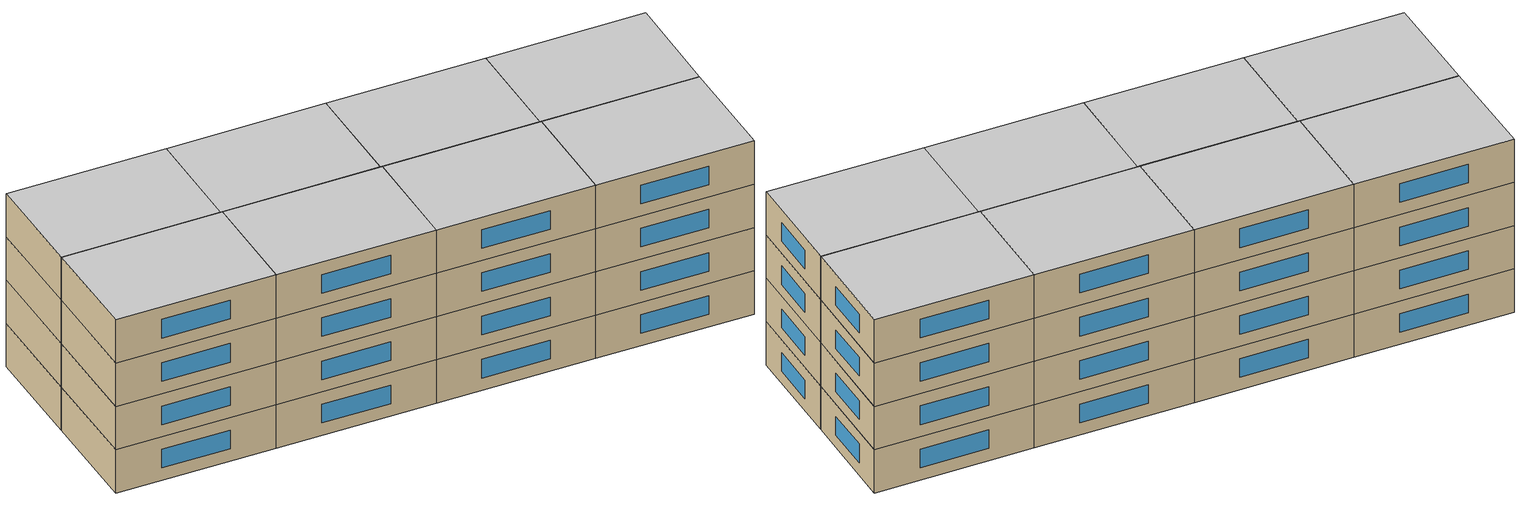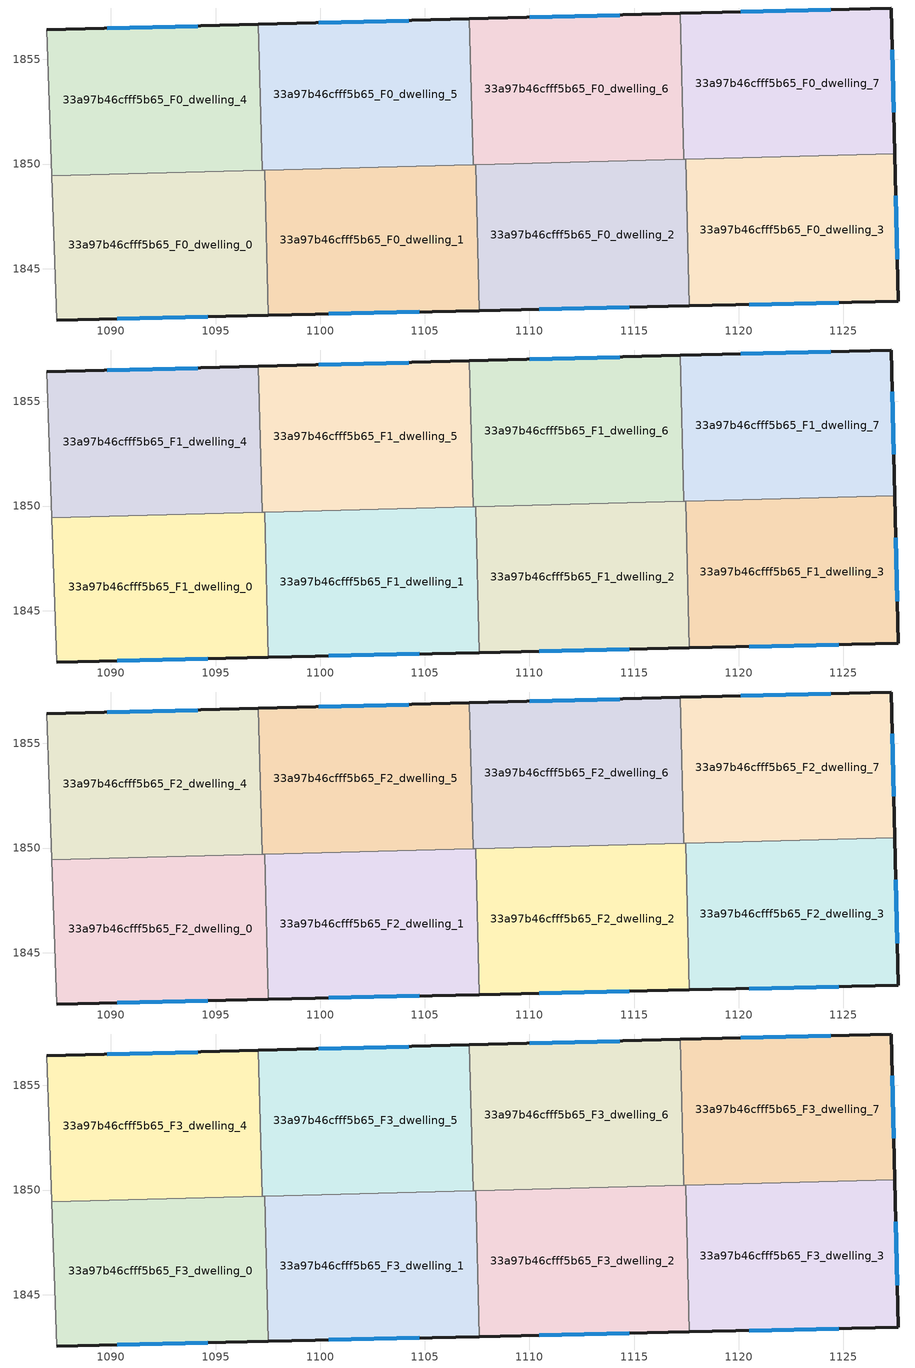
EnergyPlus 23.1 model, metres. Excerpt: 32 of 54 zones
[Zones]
33a97b46cfff5b65_F0_dwelling_0
 floor ground (EU_floor_Construction): 1097.34,1849.71 1097.52,1842.77 1087.41,1842.55 1087.17,1849.45 z0
 wall outside (EU_wall_Construction): 1087.41,1842.55 1097.52,1842.77 z0:3
 wall to 33a97b46cfff5b65_F0_dwelling_1 (EU_wall_Construction): 1097.52,1842.77 1097.34,1849.71 z0:3
 wall adiabatic (EU_wall_Construction): 1087.17,1849.45 1087.41,1842.55 z0:3
 wall to 33a97b46cfff5b65_F0_dwelling_4 (EU_wall_Construction): 1097.22,1849.71 1087.17,1849.45 z0:3
 wall to 33a97b46cfff5b65_F0_dwelling_5 (EU_wall_Construction): 1097.34,1849.71 1097.22,1849.71 z0:3
 window (EU_Window_Construction): 1090.3,1842.61 1094.63,1842.71 z0.86:2.14
33a97b46cfff5b65_F0_dwelling_1
 floor ground (EU_floor_Construction): 1107.43,1849.97 1107.61,1843 1097.52,1842.77 1097.34,1849.71 z0
 wall outside (EU_wall_Construction): 1097.52,1842.77 1107.61,1843 z0:3
 wall to 33a97b46cfff5b65_F0_dwelling_2 (EU_wall_Construction): 1107.61,1843 1107.43,1849.97 z0:3
 wall to 33a97b46cfff5b65_F0_dwelling_5 (EU_wall_Construction): 1107.3,1849.97 1097.34,1849.71 z0:3
 wall to 33a97b46cfff5b65_F0_dwelling_6 (EU_wall_Construction): 1107.43,1849.97 1107.3,1849.97 z0:3
 window (EU_Window_Construction): 1100.4,1842.84 1104.73,1842.93 z0.86:2.14
33a97b46cfff5b65_F0_dwelling_2
 floor ground (EU_floor_Construction): 1117.46,1850.23 1117.65,1843.22 1107.61,1843 1107.43,1849.97 z0
 wall outside (EU_wall_Construction): 1107.61,1843 1117.65,1843.22 z0:3
 wall to 33a97b46cfff5b65_F0_dwelling_3 (EU_wall_Construction): 1117.65,1843.22 1117.46,1850.23 z0:3
 wall to 33a97b46cfff5b65_F0_dwelling_6 (EU_wall_Construction): 1117.39,1850.23 1107.43,1849.97 z0:3
 wall to 33a97b46cfff5b65_F0_dwelling_7 (EU_wall_Construction): 1117.46,1850.23 1117.39,1850.23 z0:3
 window (EU_Window_Construction): 1110.48,1843.06 1114.78,1843.16 z0.86:2.14
33a97b46cfff5b65_F0_dwelling_3
 floor ground (EU_floor_Construction): 1127.46,1850.49 1127.62,1843.45 1117.65,1843.22 1117.46,1850.23 z0
 wall outside (EU_wall_Construction): 1117.65,1843.22 1127.62,1843.45 1127.46,1850.49 z0:3
 wall to 33a97b46cfff5b65_F0_dwelling_7 (EU_wall_Construction): 1127.46,1850.49 1117.46,1850.23 z0:3
 window (EU_Window_Construction): 1127.58,1845.46 1127.5,1848.48 / 1120.5,1843.29 1124.77,1843.38 z0.86:2.14
33a97b46cfff5b65_F0_dwelling_4
 floor ground (EU_floor_Construction): 1097.04,1856.67 1097.22,1849.71 1087.17,1849.45 1086.93,1856.41 z0
 wall outside (EU_wall_Construction): 1097.04,1856.67 1086.93,1856.41 z0:3
 wall to 33a97b46cfff5b65_F0_dwelling_5 (EU_wall_Construction): 1097.22,1849.71 1097.04,1856.67 z0:3
 wall adiabatic (EU_wall_Construction): 1086.93,1856.41 1087.17,1849.45 z0:3
 window (EU_Window_Construction): 1094.16,1856.6 1089.82,1856.48 z0.86:2.14
33a97b46cfff5b65_F0_dwelling_5
 floor ground (EU_floor_Construction): 1107.12,1856.93 1107.3,1849.97 1097.22,1849.71 1097.04,1856.67 z0
 wall outside (EU_wall_Construction): 1107.12,1856.93 1097.04,1856.67 z0:3
 wall to 33a97b46cfff5b65_F0_dwelling_6 (EU_wall_Construction): 1107.3,1849.97 1107.12,1856.93 z0:3
 window (EU_Window_Construction): 1104.24,1856.86 1099.92,1856.74 z0.86:2.14
33a97b46cfff5b65_F0_dwelling_6
 floor ground (EU_floor_Construction): 1117.2,1857.19 1117.39,1850.23 1107.3,1849.97 1107.12,1856.93 z0
 wall outside (EU_wall_Construction): 1117.2,1857.19 1107.12,1856.93 z0:3
 wall to 33a97b46cfff5b65_F0_dwelling_7 (EU_wall_Construction): 1117.39,1850.23 1117.2,1857.19 z0:3
 window (EU_Window_Construction): 1114.32,1857.12 1110,1857.01 z0.86:2.14
33a97b46cfff5b65_F0_dwelling_7
 floor ground (EU_floor_Construction): 1127.29,1857.46 1127.46,1850.49 1117.39,1850.23 1117.2,1857.19 z0
 wall outside (EU_wall_Construction): 1127.46,1850.49 1127.29,1857.46 1117.2,1857.19 z0:3
 window (EU_Window_Construction): 1127.41,1852.48 1127.34,1855.47 / 1124.41,1857.38 1120.09,1857.27 z0.86:2.14
33a97b46cfff5b65_F1_dwelling_0
 floor to 33a97b46cfff5b65_F0_dwelling_0 (EU_floor_Construction): 1097.34,1849.71 1097.52,1842.77 1087.41,1842.55 1087.17,1849.45 z3
 wall outside (EU_wall_Construction): 1087.41,1842.55 1097.52,1842.77 z3:6
 wall to 33a97b46cfff5b65_F1_dwelling_1 (EU_wall_Construction): 1097.52,1842.77 1097.34,1849.71 z3:6
 wall adiabatic (EU_wall_Construction): 1087.17,1849.45 1087.41,1842.55 z3:6
 wall to 33a97b46cfff5b65_F1_dwelling_4 (EU_wall_Construction): 1097.22,1849.71 1087.17,1849.45 z3:6
 wall to 33a97b46cfff5b65_F1_dwelling_5 (EU_wall_Construction): 1097.34,1849.71 1097.22,1849.71 z3:6
 window (EU_Window_Construction): 1090.3,1842.61 1094.63,1842.71 z3.86:5.14
33a97b46cfff5b65_F1_dwelling_1
 floor to 33a97b46cfff5b65_F0_dwelling_1 (EU_floor_Construction): 1107.43,1849.97 1107.61,1843 1097.52,1842.77 1097.34,1849.71 z3
 wall outside (EU_wall_Construction): 1097.52,1842.77 1107.61,1843 z3:6
 wall to 33a97b46cfff5b65_F1_dwelling_2 (EU_wall_Construction): 1107.61,1843 1107.43,1849.97 z3:6
 wall to 33a97b46cfff5b65_F1_dwelling_5 (EU_wall_Construction): 1107.3,1849.97 1097.34,1849.71 z3:6
 wall to 33a97b46cfff5b65_F1_dwelling_6 (EU_wall_Construction): 1107.43,1849.97 1107.3,1849.97 z3:6
 window (EU_Window_Construction): 1100.4,1842.84 1104.73,1842.93 z3.86:5.14
33a97b46cfff5b65_F1_dwelling_2
 floor to 33a97b46cfff5b65_F0_dwelling_2 (EU_floor_Construction): 1117.46,1850.23 1117.65,1843.22 1107.61,1843 1107.43,1849.97 z3
 wall outside (EU_wall_Construction): 1107.61,1843 1117.65,1843.22 z3:6
 wall to 33a97b46cfff5b65_F1_dwelling_3 (EU_wall_Construction): 1117.65,1843.22 1117.46,1850.23 z3:6
 wall to 33a97b46cfff5b65_F1_dwelling_6 (EU_wall_Construction): 1117.39,1850.23 1107.43,1849.97 z3:6
 wall to 33a97b46cfff5b65_F1_dwelling_7 (EU_wall_Construction): 1117.46,1850.23 1117.39,1850.23 z3:6
 window (EU_Window_Construction): 1110.48,1843.06 1114.78,1843.16 z3.86:5.14
33a97b46cfff5b65_F1_dwelling_3
 floor to 33a97b46cfff5b65_F0_dwelling_3 (EU_floor_Construction): 1127.46,1850.49 1127.62,1843.45 1117.65,1843.22 1117.46,1850.23 z3
 wall outside (EU_wall_Construction): 1117.65,1843.22 1127.62,1843.45 1127.46,1850.49 z3:6
 wall to 33a97b46cfff5b65_F1_dwelling_7 (EU_wall_Construction): 1127.46,1850.49 1117.46,1850.23 z3:6
 window (EU_Window_Construction): 1127.58,1845.46 1127.5,1848.48 / 1120.5,1843.29 1124.77,1843.38 z3.86:5.14
33a97b46cfff5b65_F1_dwelling_4
 floor to 33a97b46cfff5b65_F0_dwelling_4 (EU_floor_Construction): 1097.04,1856.67 1097.22,1849.71 1087.17,1849.45 1086.93,1856.41 z3
 wall outside (EU_wall_Construction): 1097.04,1856.67 1086.93,1856.41 z3:6
 wall to 33a97b46cfff5b65_F1_dwelling_5 (EU_wall_Construction): 1097.22,1849.71 1097.04,1856.67 z3:6
 wall adiabatic (EU_wall_Construction): 1086.93,1856.41 1087.17,1849.45 z3:6
 window (EU_Window_Construction): 1094.16,1856.6 1089.82,1856.48 z3.86:5.14
33a97b46cfff5b65_F1_dwelling_5
 floor to 33a97b46cfff5b65_F0_dwelling_5 (EU_floor_Construction): 1107.12,1856.93 1107.3,1849.97 1097.22,1849.71 1097.04,1856.67 z3
 wall outside (EU_wall_Construction): 1107.12,1856.93 1097.04,1856.67 z3:6
 wall to 33a97b46cfff5b65_F1_dwelling_6 (EU_wall_Construction): 1107.3,1849.97 1107.12,1856.93 z3:6
 window (EU_Window_Construction): 1104.24,1856.86 1099.92,1856.74 z3.86:5.14
33a97b46cfff5b65_F1_dwelling_6
 floor to 33a97b46cfff5b65_F0_dwelling_6 (EU_floor_Construction): 1117.2,1857.19 1117.39,1850.23 1107.3,1849.97 1107.12,1856.93 z3
 wall outside (EU_wall_Construction): 1117.2,1857.19 1107.12,1856.93 z3:6
 wall to 33a97b46cfff5b65_F1_dwelling_7 (EU_wall_Construction): 1117.39,1850.23 1117.2,1857.19 z3:6
 window (EU_Window_Construction): 1114.32,1857.12 1110,1857.01 z3.86:5.14
33a97b46cfff5b65_F1_dwelling_7
 floor to 33a97b46cfff5b65_F0_dwelling_7 (EU_floor_Construction): 1127.29,1857.46 1127.46,1850.49 1117.39,1850.23 1117.2,1857.19 z3
 wall outside (EU_wall_Construction): 1127.46,1850.49 1127.29,1857.46 1117.2,1857.19 z3:6
 window (EU_Window_Construction): 1127.41,1852.48 1127.34,1855.47 / 1124.41,1857.38 1120.09,1857.27 z3.86:5.14
33a97b46cfff5b65_F2_dwelling_0
 floor to 33a97b46cfff5b65_F1_dwelling_0 (EU_floor_Construction): 1097.34,1849.71 1097.52,1842.77 1087.41,1842.55 1087.17,1849.45 z6
 wall outside (EU_wall_Construction): 1087.41,1842.55 1097.52,1842.77 z6:9
 wall to 33a97b46cfff5b65_F2_dwelling_1 (EU_wall_Construction): 1097.52,1842.77 1097.34,1849.71 z6:9
 wall adiabatic (EU_wall_Construction): 1087.17,1849.45 1087.41,1842.55 z6:9
 wall to 33a97b46cfff5b65_F2_dwelling_4 (EU_wall_Construction): 1097.22,1849.71 1087.17,1849.45 z6:9
 wall to 33a97b46cfff5b65_F2_dwelling_5 (EU_wall_Construction): 1097.34,1849.71 1097.22,1849.71 z6:9
 window (EU_Window_Construction): 1090.3,1842.61 1094.63,1842.71 z6.86:8.14
33a97b46cfff5b65_F2_dwelling_1
 floor to 33a97b46cfff5b65_F1_dwelling_1 (EU_floor_Construction): 1107.43,1849.97 1107.61,1843 1097.52,1842.77 1097.34,1849.71 z6
 wall outside (EU_wall_Construction): 1097.52,1842.77 1107.61,1843 z6:9
 wall to 33a97b46cfff5b65_F2_dwelling_2 (EU_wall_Construction): 1107.61,1843 1107.43,1849.97 z6:9
 wall to 33a97b46cfff5b65_F2_dwelling_5 (EU_wall_Construction): 1107.3,1849.97 1097.34,1849.71 z6:9
 wall to 33a97b46cfff5b65_F2_dwelling_6 (EU_wall_Construction): 1107.43,1849.97 1107.3,1849.97 z6:9
 window (EU_Window_Construction): 1100.4,1842.84 1104.73,1842.93 z6.86:8.14
33a97b46cfff5b65_F2_dwelling_2
 floor to 33a97b46cfff5b65_F1_dwelling_2 (EU_floor_Construction): 1117.46,1850.23 1117.65,1843.22 1107.61,1843 1107.43,1849.97 z6
 wall outside (EU_wall_Construction): 1107.61,1843 1117.65,1843.22 z6:9
 wall to 33a97b46cfff5b65_F2_dwelling_3 (EU_wall_Construction): 1117.65,1843.22 1117.46,1850.23 z6:9
 wall to 33a97b46cfff5b65_F2_dwelling_6 (EU_wall_Construction): 1117.39,1850.23 1107.43,1849.97 z6:9
 wall to 33a97b46cfff5b65_F2_dwelling_7 (EU_wall_Construction): 1117.46,1850.23 1117.39,1850.23 z6:9
 window (EU_Window_Construction): 1110.48,1843.06 1114.78,1843.16 z6.86:8.14
33a97b46cfff5b65_F2_dwelling_3
 floor to 33a97b46cfff5b65_F1_dwelling_3 (EU_floor_Construction): 1127.46,1850.49 1127.62,1843.45 1117.65,1843.22 1117.46,1850.23 z6
 wall outside (EU_wall_Construction): 1117.65,1843.22 1127.62,1843.45 1127.46,1850.49 z6:9
 wall to 33a97b46cfff5b65_F2_dwelling_7 (EU_wall_Construction): 1127.46,1850.49 1117.46,1850.23 z6:9
 window (EU_Window_Construction): 1127.58,1845.46 1127.5,1848.48 / 1120.5,1843.29 1124.77,1843.38 z6.86:8.14
33a97b46cfff5b65_F2_dwelling_4
 floor to 33a97b46cfff5b65_F1_dwelling_4 (EU_floor_Construction): 1097.04,1856.67 1097.22,1849.71 1087.17,1849.45 1086.93,1856.41 z6
 wall outside (EU_wall_Construction): 1097.04,1856.67 1086.93,1856.41 z6:9
 wall to 33a97b46cfff5b65_F2_dwelling_5 (EU_wall_Construction): 1097.22,1849.71 1097.04,1856.67 z6:9
 wall adiabatic (EU_wall_Construction): 1086.93,1856.41 1087.17,1849.45 z6:9
 window (EU_Window_Construction): 1094.16,1856.6 1089.82,1856.48 z6.86:8.14
33a97b46cfff5b65_F2_dwelling_5
 floor to 33a97b46cfff5b65_F1_dwelling_5 (EU_floor_Construction): 1107.12,1856.93 1107.3,1849.97 1097.22,1849.71 1097.04,1856.67 z6
 wall outside (EU_wall_Construction): 1107.12,1856.93 1097.04,1856.67 z6:9
 wall to 33a97b46cfff5b65_F2_dwelling_6 (EU_wall_Construction): 1107.3,1849.97 1107.12,1856.93 z6:9
 window (EU_Window_Construction): 1104.24,1856.86 1099.92,1856.74 z6.86:8.14
33a97b46cfff5b65_F2_dwelling_6
 floor to 33a97b46cfff5b65_F1_dwelling_6 (EU_floor_Construction): 1117.2,1857.19 1117.39,1850.23 1107.3,1849.97 1107.12,1856.93 z6
 wall outside (EU_wall_Construction): 1117.2,1857.19 1107.12,1856.93 z6:9
 wall to 33a97b46cfff5b65_F2_dwelling_7 (EU_wall_Construction): 1117.39,1850.23 1117.2,1857.19 z6:9
 window (EU_Window_Construction): 1114.32,1857.12 1110,1857.01 z6.86:8.14
33a97b46cfff5b65_F2_dwelling_7
 floor to 33a97b46cfff5b65_F1_dwelling_7 (EU_floor_Construction): 1127.29,1857.46 1127.46,1850.49 1117.39,1850.23 1117.2,1857.19 z6
 wall outside (EU_wall_Construction): 1127.46,1850.49 1127.29,1857.46 1117.2,1857.19 z6:9
 window (EU_Window_Construction): 1127.41,1852.48 1127.34,1855.47 / 1124.41,1857.38 1120.09,1857.27 z6.86:8.14
33a97b46cfff5b65_F3_dwelling_0
 floor to 33a97b46cfff5b65_F2_dwelling_0 (EU_floor_Construction): 1097.34,1849.71 1097.52,1842.77 1087.41,1842.55 1087.17,1849.45 z9
 wall outside (EU_wall_Construction): 1087.41,1842.55 1097.52,1842.77 z9:12
 wall to 33a97b46cfff5b65_F3_dwelling_1 (EU_wall_Construction): 1097.52,1842.77 1097.34,1849.71 z9:12
 wall adiabatic (EU_wall_Construction): 1087.17,1849.45 1087.41,1842.55 z9:12
 wall to 33a97b46cfff5b65_F3_dwelling_4 (EU_wall_Construction): 1097.22,1849.71 1087.17,1849.45 z9:12
 wall to 33a97b46cfff5b65_F3_dwelling_5 (EU_wall_Construction): 1097.34,1849.71 1097.22,1849.71 z9:12
 window (EU_Window_Construction): 1090.3,1842.61 1094.63,1842.71 z9.86:11.14
 ceiling to 33a97b46cfff5b65_F4_dwelling_0 (EU_floor_Construction): 1097.52,1842.77 1097.34,1849.71 1087.17,1849.45 1087.41,1842.55 z12
33a97b46cfff5b65_F3_dwelling_1
 floor to 33a97b46cfff5b65_F2_dwelling_1 (EU_floor_Construction): 1107.43,1849.97 1107.61,1843 1097.52,1842.77 1097.34,1849.71 z9
 wall outside (EU_wall_Construction): 1097.52,1842.77 1107.61,1843 z9:12
 wall to 33a97b46cfff5b65_F3_dwelling_2 (EU_wall_Construction): 1107.61,1843 1107.43,1849.97 z9:12
 wall to 33a97b46cfff5b65_F3_dwelling_5 (EU_wall_Construction): 1107.3,1849.97 1097.34,1849.71 z9:12
 wall to 33a97b46cfff5b65_F3_dwelling_6 (EU_wall_Construction): 1107.43,1849.97 1107.3,1849.97 z9:12
 window (EU_Window_Construction): 1100.4,1842.84 1104.73,1842.93 z9.86:11.14
 ceiling to 33a97b46cfff5b65_F4_dwelling_1 (EU_floor_Construction): 1107.61,1843 1107.43,1849.97 1097.34,1849.71 1097.52,1842.77 z12
33a97b46cfff5b65_F3_dwelling_2
 floor to 33a97b46cfff5b65_F2_dwelling_2 (EU_floor_Construction): 1117.46,1850.23 1117.65,1843.22 1107.61,1843 1107.43,1849.97 z9
 wall outside (EU_wall_Construction): 1107.61,1843 1117.65,1843.22 z9:12
 wall to 33a97b46cfff5b65_F3_dwelling_3 (EU_wall_Construction): 1117.65,1843.22 1117.46,1850.23 z9:12
 wall to 33a97b46cfff5b65_F3_dwelling_6 (EU_wall_Construction): 1117.39,1850.23 1107.43,1849.97 z9:12
 wall to 33a97b46cfff5b65_F3_dwelling_7 (EU_wall_Construction): 1117.46,1850.23 1117.39,1850.23 z9:12
 window (EU_Window_Construction): 1110.48,1843.06 1114.78,1843.16 z9.86:11.14
 ceiling to 33a97b46cfff5b65_F4_dwelling_2 (EU_floor_Construction): 1117.65,1843.22 1117.46,1850.23 1107.43,1849.97 1107.61,1843 z12
33a97b46cfff5b65_F3_dwelling_3
 floor to 33a97b46cfff5b65_F2_dwelling_3 (EU_floor_Construction): 1127.46,1850.49 1127.62,1843.45 1117.65,1843.22 1117.46,1850.23 z9
 wall outside (EU_wall_Construction): 1117.65,1843.22 1127.62,1843.45 1127.46,1850.49 z9:12
 wall to 33a97b46cfff5b65_F3_dwelling_7 (EU_wall_Construction): 1127.46,1850.49 1117.46,1850.23 z9:12
 window (EU_Window_Construction): 1127.58,1845.46 1127.5,1848.48 / 1120.5,1843.29 1124.77,1843.38 z9.86:11.14
 ceiling to 33a97b46cfff5b65_F4_dwelling_3 (EU_floor_Construction): 1127.62,1843.45 1127.46,1850.49 1117.46,1850.23 1117.65,1843.22 z12
33a97b46cfff5b65_F3_dwelling_4
 floor to 33a97b46cfff5b65_F2_dwelling_4 (EU_floor_Construction): 1097.04,1856.67 1097.22,1849.71 1087.17,1849.45 1086.93,1856.41 z9
 wall outside (EU_wall_Construction): 1097.04,1856.67 1086.93,1856.41 z9:12
 wall to 33a97b46cfff5b65_F3_dwelling_5 (EU_wall_Construction): 1097.22,1849.71 1097.04,1856.67 z9:12
 wall adiabatic (EU_wall_Construction): 1086.93,1856.41 1087.17,1849.45 z9:12
 window (EU_Window_Construction): 1094.16,1856.6 1089.82,1856.48 z9.86:11.14
 ceiling to 33a97b46cfff5b65_F4_dwelling_4 (EU_floor_Construction): 1097.22,1849.71 1097.04,1856.67 1086.93,1856.41 1087.17,1849.45 z12
33a97b46cfff5b65_F3_dwelling_5
 floor to 33a97b46cfff5b65_F2_dwelling_5 (EU_floor_Construction): 1107.12,1856.93 1107.3,1849.97 1097.22,1849.71 1097.04,1856.67 z9
 wall outside (EU_wall_Construction): 1107.12,1856.93 1097.04,1856.67 z9:12
 wall to 33a97b46cfff5b65_F3_dwelling_6 (EU_wall_Construction): 1107.3,1849.97 1107.12,1856.93 z9:12
 window (EU_Window_Construction): 1104.24,1856.86 1099.92,1856.74 z9.86:11.14
 ceiling to 33a97b46cfff5b65_F4_dwelling_5 (EU_floor_Construction): 1107.3,1849.97 1107.12,1856.93 1097.04,1856.67 1097.22,1849.71 z12
33a97b46cfff5b65_F3_dwelling_6
 floor to 33a97b46cfff5b65_F2_dwelling_6 (EU_floor_Construction): 1117.2,1857.19 1117.39,1850.23 1107.3,1849.97 1107.12,1856.93 z9
 wall outside (EU_wall_Construction): 1117.2,1857.19 1107.12,1856.93 z9:12
 wall to 33a97b46cfff5b65_F3_dwelling_7 (EU_wall_Construction): 1117.39,1850.23 1117.2,1857.19 z9:12
 window (EU_Window_Construction): 1114.32,1857.12 1110,1857.01 z9.86:11.14
 ceiling to 33a97b46cfff5b65_F4_dwelling_6 (EU_floor_Construction): 1117.39,1850.23 1117.2,1857.19 1107.12,1856.93 1107.3,1849.97 z12
33a97b46cfff5b65_F3_dwelling_7
 floor to 33a97b46cfff5b65_F2_dwelling_7 (EU_floor_Construction): 1127.29,1857.46 1127.46,1850.49 1117.39,1850.23 1117.2,1857.19 z9
 wall outside (EU_wall_Construction): 1127.46,1850.49 1127.29,1857.46 1117.2,1857.19 z9:12
 window (EU_Window_Construction): 1127.41,1852.48 1127.34,1855.47 / 1124.41,1857.38 1120.09,1857.27 z9.86:11.14
 ceiling to 33a97b46cfff5b65_F4_dwelling_7 (EU_floor_Construction): 1127.46,1850.49 1127.29,1857.46 1117.2,1857.19 1117.39,1850.23 z12
[Building]
EU S2 Campaign: North Axis=0; Terrain=City; Solar Distribution=FullExterior
[Site:Location]
Helsinki-Vantaa.AP: Latitude=60.317; Longitude=24.963; Time Zone=2; Elevation=54.6
[SizingPeriod:WeatherFileDays]
AnnualSizingPeriod: Begin Month=1; Begin Day of Month=1; End Month=12; End Day of Month=31; Day of Week for Start Day=Monday; Use Weather File Daylight Saving Period=No; Use Weather File Rain and Snow Indicators=No
[MATERIAL]
EU_InternalMass_Material: Roughness=MediumRough; Thickness=0.1; Conductivity=1; Density=1800; Specific Heat=900; Thermal Absorptance=0.9; Solar Absorptance=0.7; Visible Absorptance=0.7
[MATERIAL:NOMASS] Roughness=MediumRough; Thermal Absorptance=0.9; Solar Absorptance=0.7; Visible Absorptance=0.7
Name | Thermal Resistance
EU_wall_NoMass | 1.10183
EU_floor_NoMass | 1.70606
[WINDOWMATERIAL:SIMPLEGLAZINGSYSTEM]
EU_Window_SimpleGlazing: UFactor=3.11035; Solar Heat Gain Coefficient=0.8; Visible Transmittance=0.8
[CONSTRUCTION]
EU_wall_Construction: EU_wall_NoMass
EU_floor_Construction: EU_floor_NoMass
EU_Window_Construction: EU_Window_SimpleGlazing
EU_InternalMass_Construction: EU_InternalMass_Material
[ZONE] Type=1; Multiplier=1; Ceiling Height=autocalculate; Floor Area=autocalculate; Part of Total Floor Area=Yes
Name | Volume
33a97b46cfff5b65_F0_dwelling_0; 33a97b46cfff5b65_F1_dwelling_0; 33a97b46cfff5b65_F2_dwelling_0; 33a97b46cfff5b65_F3_dwelling_0 | 210.7
33a97b46cfff5b65_F0_dwelling_1; 33a97b46cfff5b65_F1_dwelling_1; 33a97b46cfff5b65_F2_dwelling_1; 33a97b46cfff5b65_F3_dwelling_1; 33a97b46cfff5b65_F0_dwelling_4; 33a97b46cfff5b65_F1_dwelling_4; 33a97b46cfff5b65_F2_dwelling_4; 33a97b46cfff5b65_F3_dwelling_4 | 210.689
33a97b46cfff5b65_F0_dwelling_2; 33a97b46cfff5b65_F1_dwelling_2; 33a97b46cfff5b65_F2_dwelling_2; 33a97b46cfff5b65_F3_dwelling_2 | 210.699
33a97b46cfff5b65_F0_dwelling_3; 33a97b46cfff5b65_F1_dwelling_3; 33a97b46cfff5b65_F2_dwelling_3; 33a97b46cfff5b65_F3_dwelling_3 | 210.685
33a97b46cfff5b65_F0_dwelling_5; 33a97b46cfff5b65_F1_dwelling_5; 33a97b46cfff5b65_F2_dwelling_5; 33a97b46cfff5b65_F3_dwelling_5 | 210.684
33a97b46cfff5b65_F0_dwelling_6; 33a97b46cfff5b65_F1_dwelling_6; 33a97b46cfff5b65_F2_dwelling_6; 33a97b46cfff5b65_F3_dwelling_6 | 210.697
33a97b46cfff5b65_F0_dwelling_7; 33a97b46cfff5b65_F1_dwelling_7; 33a97b46cfff5b65_F2_dwelling_7; 33a97b46cfff5b65_F3_dwelling_7 | 210.707
[INTERNALMASS] Construction=EU_InternalMass_Construction
Name | Zone or ZoneList | Surface Area
33a97b46cfff5b65_F0_dwelling_0_EU_InternalMass | 33a97b46cfff5b65_F0_dwelling_0 | 70.2334
33a97b46cfff5b65_F0_dwelling_1_EU_InternalMass | 33a97b46cfff5b65_F0_dwelling_1 | 70.2297
33a97b46cfff5b65_F0_dwelling_2_EU_InternalMass | 33a97b46cfff5b65_F0_dwelling_2 | 70.2328
33a97b46cfff5b65_F0_dwelling_3_EU_InternalMass | 33a97b46cfff5b65_F0_dwelling_3 | 70.2282
33a97b46cfff5b65_F0_dwelling_4_EU_InternalMass | 33a97b46cfff5b65_F0_dwelling_4 | 70.2299
33a97b46cfff5b65_F0_dwelling_5_EU_InternalMass | 33a97b46cfff5b65_F0_dwelling_5 | 70.2277
33a97b46cfff5b65_F0_dwelling_6_EU_InternalMass | 33a97b46cfff5b65_F0_dwelling_6 | 70.2327
33a97b46cfff5b65_F0_dwelling_7_EU_InternalMass | 33a97b46cfff5b65_F0_dwelling_7 | 70.2357
33a97b46cfff5b65_F1_dwelling_0_EU_InternalMass | 33a97b46cfff5b65_F1_dwelling_0 | 70.2334
33a97b46cfff5b65_F1_dwelling_1_EU_InternalMass | 33a97b46cfff5b65_F1_dwelling_1 | 70.2297
33a97b46cfff5b65_F1_dwelling_2_EU_InternalMass | 33a97b46cfff5b65_F1_dwelling_2 | 70.2328
33a97b46cfff5b65_F1_dwelling_3_EU_InternalMass | 33a97b46cfff5b65_F1_dwelling_3 | 70.2282
33a97b46cfff5b65_F1_dwelling_4_EU_InternalMass | 33a97b46cfff5b65_F1_dwelling_4 | 70.2299
33a97b46cfff5b65_F1_dwelling_5_EU_InternalMass | 33a97b46cfff5b65_F1_dwelling_5 | 70.2277
33a97b46cfff5b65_F1_dwelling_6_EU_InternalMass | 33a97b46cfff5b65_F1_dwelling_6 | 70.2327
33a97b46cfff5b65_F1_dwelling_7_EU_InternalMass | 33a97b46cfff5b65_F1_dwelling_7 | 70.2357
33a97b46cfff5b65_F2_dwelling_0_EU_InternalMass | 33a97b46cfff5b65_F2_dwelling_0 | 70.2334
33a97b46cfff5b65_F2_dwelling_1_EU_InternalMass | 33a97b46cfff5b65_F2_dwelling_1 | 70.2297
33a97b46cfff5b65_F2_dwelling_2_EU_InternalMass | 33a97b46cfff5b65_F2_dwelling_2 | 70.2328
33a97b46cfff5b65_F2_dwelling_3_EU_InternalMass | 33a97b46cfff5b65_F2_dwelling_3 | 70.2282
33a97b46cfff5b65_F2_dwelling_4_EU_InternalMass | 33a97b46cfff5b65_F2_dwelling_4 | 70.2299
33a97b46cfff5b65_F2_dwelling_5_EU_InternalMass | 33a97b46cfff5b65_F2_dwelling_5 | 70.2277
33a97b46cfff5b65_F2_dwelling_6_EU_InternalMass | 33a97b46cfff5b65_F2_dwelling_6 | 70.2327
33a97b46cfff5b65_F2_dwelling_7_EU_InternalMass | 33a97b46cfff5b65_F2_dwelling_7 | 70.2357
33a97b46cfff5b65_F3_dwelling_0_EU_InternalMass | 33a97b46cfff5b65_F3_dwelling_0 | 70.2334
33a97b46cfff5b65_F3_dwelling_1_EU_InternalMass | 33a97b46cfff5b65_F3_dwelling_1 | 70.2297
33a97b46cfff5b65_F3_dwelling_2_EU_InternalMass | 33a97b46cfff5b65_F3_dwelling_2 | 70.2328
33a97b46cfff5b65_F3_dwelling_3_EU_InternalMass | 33a97b46cfff5b65_F3_dwelling_3 | 70.2282
33a97b46cfff5b65_F3_dwelling_4_EU_InternalMass | 33a97b46cfff5b65_F3_dwelling_4 | 70.2299
33a97b46cfff5b65_F3_dwelling_5_EU_InternalMass | 33a97b46cfff5b65_F3_dwelling_5 | 70.2277
33a97b46cfff5b65_F3_dwelling_6_EU_InternalMass | 33a97b46cfff5b65_F3_dwelling_6 | 70.2327
33a97b46cfff5b65_F3_dwelling_7_EU_InternalMass | 33a97b46cfff5b65_F3_dwelling_7 | 70.2357
[OTHEREQUIPMENT] Fuel Type=Electricity; Design Level Calculation Method=Watts/Area; Power per Zone Floor Area=1; Fraction Latent=0; Fraction Radiant=0; Fraction Lost=0; Carbon Dioxide Generation Rate=0; EndUse Subcategory=EU_Step8_InternalGains
Name | Zone or ZoneList or Space or SpaceList | Schedule
EU_Step8_InternalGain_33a97b46cfff5b65_F0_dwelling_0_f000 | 33a97b46cfff5b65_F0_dwelling_0 | EU_Step8_GainSchedule_33a97b46cfff5b65_F0_dwelling_0_f000
EU_Step8_InternalGain_33a97b46cfff5b65_F0_dwelling_1_f000 | 33a97b46cfff5b65_F0_dwelling_1 | EU_Step8_GainSchedule_33a97b46cfff5b65_F0_dwelling_1_f000
EU_Step8_InternalGain_33a97b46cfff5b65_F0_dwelling_2_f000 | 33a97b46cfff5b65_F0_dwelling_2 | EU_Step8_GainSchedule_33a97b46cfff5b65_F0_dwelling_2_f000
EU_Step8_InternalGain_33a97b46cfff5b65_F0_dwelling_3_f000 | 33a97b46cfff5b65_F0_dwelling_3 | EU_Step8_GainSchedule_33a97b46cfff5b65_F0_dwelling_3_f000
EU_Step8_InternalGain_33a97b46cfff5b65_F0_dwelling_4_f000 | 33a97b46cfff5b65_F0_dwelling_4 | EU_Step8_GainSchedule_33a97b46cfff5b65_F0_dwelling_4_f000
EU_Step8_InternalGain_33a97b46cfff5b65_F0_dwelling_5_f000 | 33a97b46cfff5b65_F0_dwelling_5 | EU_Step8_GainSchedule_33a97b46cfff5b65_F0_dwelling_5_f000
EU_Step8_InternalGain_33a97b46cfff5b65_F0_dwelling_6_f000 | 33a97b46cfff5b65_F0_dwelling_6 | EU_Step8_GainSchedule_33a97b46cfff5b65_F0_dwelling_6_f000
EU_Step8_InternalGain_33a97b46cfff5b65_F0_dwelling_7_f000 | 33a97b46cfff5b65_F0_dwelling_7 | EU_Step8_GainSchedule_33a97b46cfff5b65_F0_dwelling_7_f000
EU_Step8_InternalGain_33a97b46cfff5b65_F1_dwelling_0_f000 | 33a97b46cfff5b65_F1_dwelling_0 | EU_Step8_GainSchedule_33a97b46cfff5b65_F1_dwelling_0_f000
EU_Step8_InternalGain_33a97b46cfff5b65_F1_dwelling_1_f000 | 33a97b46cfff5b65_F1_dwelling_1 | EU_Step8_GainSchedule_33a97b46cfff5b65_F1_dwelling_1_f000
EU_Step8_InternalGain_33a97b46cfff5b65_F1_dwelling_2_f000 | 33a97b46cfff5b65_F1_dwelling_2 | EU_Step8_GainSchedule_33a97b46cfff5b65_F1_dwelling_2_f000
EU_Step8_InternalGain_33a97b46cfff5b65_F1_dwelling_3_f000 | 33a97b46cfff5b65_F1_dwelling_3 | EU_Step8_GainSchedule_33a97b46cfff5b65_F1_dwelling_3_f000
EU_Step8_InternalGain_33a97b46cfff5b65_F1_dwelling_4_f000 | 33a97b46cfff5b65_F1_dwelling_4 | EU_Step8_GainSchedule_33a97b46cfff5b65_F1_dwelling_4_f000
EU_Step8_InternalGain_33a97b46cfff5b65_F1_dwelling_5_f000 | 33a97b46cfff5b65_F1_dwelling_5 | EU_Step8_GainSchedule_33a97b46cfff5b65_F1_dwelling_5_f000
EU_Step8_InternalGain_33a97b46cfff5b65_F1_dwelling_6_f000 | 33a97b46cfff5b65_F1_dwelling_6 | EU_Step8_GainSchedule_33a97b46cfff5b65_F1_dwelling_6_f000
EU_Step8_InternalGain_33a97b46cfff5b65_F1_dwelling_7_f000 | 33a97b46cfff5b65_F1_dwelling_7 | EU_Step8_GainSchedule_33a97b46cfff5b65_F1_dwelling_7_f000
EU_Step8_InternalGain_33a97b46cfff5b65_F2_dwelling_0_f000 | 33a97b46cfff5b65_F2_dwelling_0 | EU_Step8_GainSchedule_33a97b46cfff5b65_F2_dwelling_0_f000
EU_Step8_InternalGain_33a97b46cfff5b65_F2_dwelling_1_f000 | 33a97b46cfff5b65_F2_dwelling_1 | EU_Step8_GainSchedule_33a97b46cfff5b65_F2_dwelling_1_f000
EU_Step8_InternalGain_33a97b46cfff5b65_F2_dwelling_2_f000 | 33a97b46cfff5b65_F2_dwelling_2 | EU_Step8_GainSchedule_33a97b46cfff5b65_F2_dwelling_2_f000
EU_Step8_InternalGain_33a97b46cfff5b65_F2_dwelling_3_f000 | 33a97b46cfff5b65_F2_dwelling_3 | EU_Step8_GainSchedule_33a97b46cfff5b65_F2_dwelling_3_f000
EU_Step8_InternalGain_33a97b46cfff5b65_F2_dwelling_4_f000 | 33a97b46cfff5b65_F2_dwelling_4 | EU_Step8_GainSchedule_33a97b46cfff5b65_F2_dwelling_4_f000
EU_Step8_InternalGain_33a97b46cfff5b65_F2_dwelling_5_f000 | 33a97b46cfff5b65_F2_dwelling_5 | EU_Step8_GainSchedule_33a97b46cfff5b65_F2_dwelling_5_f000
EU_Step8_InternalGain_33a97b46cfff5b65_F2_dwelling_6_f000 | 33a97b46cfff5b65_F2_dwelling_6 | EU_Step8_GainSchedule_33a97b46cfff5b65_F2_dwelling_6_f000
EU_Step8_InternalGain_33a97b46cfff5b65_F2_dwelling_7_f000 | 33a97b46cfff5b65_F2_dwelling_7 | EU_Step8_GainSchedule_33a97b46cfff5b65_F2_dwelling_7_f000
EU_Step8_InternalGain_33a97b46cfff5b65_F3_dwelling_0_f000 | 33a97b46cfff5b65_F3_dwelling_0 | EU_Step8_GainSchedule_33a97b46cfff5b65_F3_dwelling_0_f000
EU_Step8_InternalGain_33a97b46cfff5b65_F3_dwelling_1_f000 | 33a97b46cfff5b65_F3_dwelling_1 | EU_Step8_GainSchedule_33a97b46cfff5b65_F3_dwelling_1_f000
EU_Step8_InternalGain_33a97b46cfff5b65_F3_dwelling_2_f000 | 33a97b46cfff5b65_F3_dwelling_2 | EU_Step8_GainSchedule_33a97b46cfff5b65_F3_dwelling_2_f000
EU_Step8_InternalGain_33a97b46cfff5b65_F3_dwelling_3_f000 | 33a97b46cfff5b65_F3_dwelling_3 | EU_Step8_GainSchedule_33a97b46cfff5b65_F3_dwelling_3_f000
EU_Step8_InternalGain_33a97b46cfff5b65_F3_dwelling_4_f000 | 33a97b46cfff5b65_F3_dwelling_4 | EU_Step8_GainSchedule_33a97b46cfff5b65_F3_dwelling_4_f000
EU_Step8_InternalGain_33a97b46cfff5b65_F3_dwelling_5_f000 | 33a97b46cfff5b65_F3_dwelling_5 | EU_Step8_GainSchedule_33a97b46cfff5b65_F3_dwelling_5_f000
EU_Step8_InternalGain_33a97b46cfff5b65_F3_dwelling_6_f000 | 33a97b46cfff5b65_F3_dwelling_6 | EU_Step8_GainSchedule_33a97b46cfff5b65_F3_dwelling_6_f000
EU_Step8_InternalGain_33a97b46cfff5b65_F3_dwelling_7_f000 | 33a97b46cfff5b65_F3_dwelling_7 | EU_Step8_GainSchedule_33a97b46cfff5b65_F3_dwelling_7_f000
[ZONEVENTILATION:DESIGNFLOWRATE] Schedule=EU_AlwaysOn; Design Flow Rate Calculation Method=AirChanges/Hour; Air Changes per Hour=0.756316; Ventilation Type=Natural; Fan Pressure Rise=0; Fan Total Efficiency=1; Constant Term Coefficient=1; Temperature Term Coefficient=0; Velocity Term Coefficient=0; Velocity Squared Term Coefficient=0; Minimum Indoor Temperature=-100; Maximum Indoor Temperature=100; Delta Temperature=-100; Minimum Outdoor Temperature=-100; Maximum Outdoor Temperature=100; Maximum Wind Speed=40
Name | Zone or ZoneList or Space or SpaceList
EU_ConstantAir_33a97b46cfff5b65_F0_dwelling_0 | 33a97b46cfff5b65_F0_dwelling_0
EU_ConstantAir_33a97b46cfff5b65_F0_dwelling_1 | 33a97b46cfff5b65_F0_dwelling_1
EU_ConstantAir_33a97b46cfff5b65_F0_dwelling_2 | 33a97b46cfff5b65_F0_dwelling_2
EU_ConstantAir_33a97b46cfff5b65_F0_dwelling_3 | 33a97b46cfff5b65_F0_dwelling_3
EU_ConstantAir_33a97b46cfff5b65_F0_dwelling_4 | 33a97b46cfff5b65_F0_dwelling_4
EU_ConstantAir_33a97b46cfff5b65_F0_dwelling_5 | 33a97b46cfff5b65_F0_dwelling_5
EU_ConstantAir_33a97b46cfff5b65_F0_dwelling_6 | 33a97b46cfff5b65_F0_dwelling_6
EU_ConstantAir_33a97b46cfff5b65_F0_dwelling_7 | 33a97b46cfff5b65_F0_dwelling_7
EU_ConstantAir_33a97b46cfff5b65_F1_dwelling_0 | 33a97b46cfff5b65_F1_dwelling_0
EU_ConstantAir_33a97b46cfff5b65_F1_dwelling_1 | 33a97b46cfff5b65_F1_dwelling_1
EU_ConstantAir_33a97b46cfff5b65_F1_dwelling_2 | 33a97b46cfff5b65_F1_dwelling_2
EU_ConstantAir_33a97b46cfff5b65_F1_dwelling_3 | 33a97b46cfff5b65_F1_dwelling_3
EU_ConstantAir_33a97b46cfff5b65_F1_dwelling_4 | 33a97b46cfff5b65_F1_dwelling_4
EU_ConstantAir_33a97b46cfff5b65_F1_dwelling_5 | 33a97b46cfff5b65_F1_dwelling_5
EU_ConstantAir_33a97b46cfff5b65_F1_dwelling_6 | 33a97b46cfff5b65_F1_dwelling_6
EU_ConstantAir_33a97b46cfff5b65_F1_dwelling_7 | 33a97b46cfff5b65_F1_dwelling_7
EU_ConstantAir_33a97b46cfff5b65_F2_dwelling_0 | 33a97b46cfff5b65_F2_dwelling_0
EU_ConstantAir_33a97b46cfff5b65_F2_dwelling_1 | 33a97b46cfff5b65_F2_dwelling_1
EU_ConstantAir_33a97b46cfff5b65_F2_dwelling_2 | 33a97b46cfff5b65_F2_dwelling_2
EU_ConstantAir_33a97b46cfff5b65_F2_dwelling_3 | 33a97b46cfff5b65_F2_dwelling_3
EU_ConstantAir_33a97b46cfff5b65_F2_dwelling_4 | 33a97b46cfff5b65_F2_dwelling_4
EU_ConstantAir_33a97b46cfff5b65_F2_dwelling_5 | 33a97b46cfff5b65_F2_dwelling_5
EU_ConstantAir_33a97b46cfff5b65_F2_dwelling_6 | 33a97b46cfff5b65_F2_dwelling_6
EU_ConstantAir_33a97b46cfff5b65_F2_dwelling_7 | 33a97b46cfff5b65_F2_dwelling_7
EU_ConstantAir_33a97b46cfff5b65_F3_dwelling_0 | 33a97b46cfff5b65_F3_dwelling_0
EU_ConstantAir_33a97b46cfff5b65_F3_dwelling_1 | 33a97b46cfff5b65_F3_dwelling_1
EU_ConstantAir_33a97b46cfff5b65_F3_dwelling_2 | 33a97b46cfff5b65_F3_dwelling_2
EU_ConstantAir_33a97b46cfff5b65_F3_dwelling_3 | 33a97b46cfff5b65_F3_dwelling_3
EU_ConstantAir_33a97b46cfff5b65_F3_dwelling_4 | 33a97b46cfff5b65_F3_dwelling_4
EU_ConstantAir_33a97b46cfff5b65_F3_dwelling_5 | 33a97b46cfff5b65_F3_dwelling_5
EU_ConstantAir_33a97b46cfff5b65_F3_dwelling_6 | 33a97b46cfff5b65_F3_dwelling_6
EU_ConstantAir_33a97b46cfff5b65_F3_dwelling_7 | 33a97b46cfff5b65_F3_dwelling_7
[HVACTEMPLATE:THERMOSTAT] Constant Heating Setpoint=20; Constant Cooling Setpoint=50
EU_HeatOnly_33a97b46cfff5b65_F0_dwelling_0; EU_HeatOnly_33a97b46cfff5b65_F0_dwelling_1; EU_HeatOnly_33a97b46cfff5b65_F0_dwelling_2; EU_HeatOnly_33a97b46cfff5b65_F0_dwelling_3; EU_HeatOnly_33a97b46cfff5b65_F0_dwelling_4; EU_HeatOnly_33a97b46cfff5b65_F0_dwelling_5; EU_HeatOnly_33a97b46cfff5b65_F0_dwelling_6; EU_HeatOnly_33a97b46cfff5b65_F0_dwelling_7; EU_HeatOnly_33a97b46cfff5b65_F1_dwelling_0; EU_HeatOnly_33a97b46cfff5b65_F1_dwelling_1; EU_HeatOnly_33a97b46cfff5b65_F1_dwelling_2; EU_HeatOnly_33a97b46cfff5b65_F1_dwelling_3; EU_HeatOnly_33a97b46cfff5b65_F1_dwelling_4; EU_HeatOnly_33a97b46cfff5b65_F1_dwelling_5; EU_HeatOnly_33a97b46cfff5b65_F1_dwelling_6; EU_HeatOnly_33a97b46cfff5b65_F1_dwelling_7; EU_HeatOnly_33a97b46cfff5b65_F2_dwelling_0; EU_HeatOnly_33a97b46cfff5b65_F2_dwelling_1; EU_HeatOnly_33a97b46cfff5b65_F2_dwelling_2; EU_HeatOnly_33a97b46cfff5b65_F2_dwelling_3; EU_HeatOnly_33a97b46cfff5b65_F2_dwelling_4; EU_HeatOnly_33a97b46cfff5b65_F2_dwelling_5; EU_HeatOnly_33a97b46cfff5b65_F2_dwelling_6; EU_HeatOnly_33a97b46cfff5b65_F2_dwelling_7; EU_HeatOnly_33a97b46cfff5b65_F3_dwelling_0; EU_HeatOnly_33a97b46cfff5b65_F3_dwelling_1; EU_HeatOnly_33a97b46cfff5b65_F3_dwelling_2; EU_HeatOnly_33a97b46cfff5b65_F3_dwelling_3; EU_HeatOnly_33a97b46cfff5b65_F3_dwelling_4; EU_HeatOnly_33a97b46cfff5b65_F3_dwelling_5; EU_HeatOnly_33a97b46cfff5b65_F3_dwelling_6; EU_HeatOnly_33a97b46cfff5b65_F3_dwelling_7; EU_HeatOnly_33a97b46cfff5b65_F4_dwelling_0; EU_HeatOnly_33a97b46cfff5b65_F4_dwelling_1; EU_HeatOnly_33a97b46cfff5b65_F4_dwelling_2; EU_HeatOnly_33a97b46cfff5b65_F4_dwelling_3; EU_HeatOnly_33a97b46cfff5b65_F4_dwelling_4; EU_HeatOnly_33a97b46cfff5b65_F4_dwelling_5; EU_HeatOnly_33a97b46cfff5b65_F4_dwelling_6; EU_HeatOnly_33a97b46cfff5b65_F4_dwelling_7; EU_HeatOnly_33a97b46cfff5b65_F5_dwelling_0; EU_HeatOnly_33a97b46cfff5b65_F5_dwelling_1; EU_HeatOnly_33a97b46cfff5b65_F5_dwelling_2; EU_HeatOnly_33a97b46cfff5b65_F5_dwelling_3; EU_HeatOnly_33a97b46cfff5b65_F5_dwelling_4; EU_HeatOnly_33a97b46cfff5b65_F5_dwelling_5; EU_HeatOnly_33a97b46cfff5b65_F5_dwelling_6; EU_HeatOnly_33a97b46cfff5b65_F6_dwelling_0; EU_HeatOnly_33a97b46cfff5b65_F6_dwelling_1
[HVACTEMPLATE:ZONE:IDEALLOADSAIRSYSTEM] System Availability Schedule=EU_AlwaysOn; Maximum Heating Supply Air Temperature=50; Minimum Cooling Supply Air Temperature=13; Maximum Heating Supply Air Humidity Ratio=0.0156; Minimum Cooling Supply Air Humidity Ratio=0.0077; Heating Limit=NoLimit; Cooling Limit=NoLimit; Heating Availability Schedule=EU_AlwaysOn; Cooling Availability Schedule=EU_CoolingOff; Dehumidification Control Type=ConstantSensibleHeatRatio; Cooling Sensible Heat Ratio=0.7; Dehumidification Setpoint=60; Humidification Control Type=None; Humidification Setpoint=30; Outdoor Air Method=None; Outdoor Air Flow Rate per Person=0.00944; Outdoor Air Flow Rate per Zone Floor Area=0; Outdoor Air Flow Rate per Zone=0; Demand Controlled Ventilation Type=None; Outdoor Air Economizer Type=NoEconomizer; Heat Recovery Type=None; Sensible Heat Recovery Effectiveness=0.7; Latent Heat Recovery Effectiveness=0.65
Name | Template Thermostat
33a97b46cfff5b65_F0_dwelling_0 | EU_HeatOnly_33a97b46cfff5b65_F0_dwelling_0
33a97b46cfff5b65_F0_dwelling_1 | EU_HeatOnly_33a97b46cfff5b65_F0_dwelling_1
33a97b46cfff5b65_F0_dwelling_2 | EU_HeatOnly_33a97b46cfff5b65_F0_dwelling_2
33a97b46cfff5b65_F0_dwelling_3 | EU_HeatOnly_33a97b46cfff5b65_F0_dwelling_3
33a97b46cfff5b65_F0_dwelling_4 | EU_HeatOnly_33a97b46cfff5b65_F0_dwelling_4
33a97b46cfff5b65_F0_dwelling_5 | EU_HeatOnly_33a97b46cfff5b65_F0_dwelling_5
33a97b46cfff5b65_F0_dwelling_6 | EU_HeatOnly_33a97b46cfff5b65_F0_dwelling_6
33a97b46cfff5b65_F0_dwelling_7 | EU_HeatOnly_33a97b46cfff5b65_F0_dwelling_7
33a97b46cfff5b65_F1_dwelling_0 | EU_HeatOnly_33a97b46cfff5b65_F1_dwelling_0
33a97b46cfff5b65_F1_dwelling_1 | EU_HeatOnly_33a97b46cfff5b65_F1_dwelling_1
33a97b46cfff5b65_F1_dwelling_2 | EU_HeatOnly_33a97b46cfff5b65_F1_dwelling_2
33a97b46cfff5b65_F1_dwelling_3 | EU_HeatOnly_33a97b46cfff5b65_F1_dwelling_3
33a97b46cfff5b65_F1_dwelling_4 | EU_HeatOnly_33a97b46cfff5b65_F1_dwelling_4
33a97b46cfff5b65_F1_dwelling_5 | EU_HeatOnly_33a97b46cfff5b65_F1_dwelling_5
33a97b46cfff5b65_F1_dwelling_6 | EU_HeatOnly_33a97b46cfff5b65_F1_dwelling_6
33a97b46cfff5b65_F1_dwelling_7 | EU_HeatOnly_33a97b46cfff5b65_F1_dwelling_7
33a97b46cfff5b65_F2_dwelling_0 | EU_HeatOnly_33a97b46cfff5b65_F2_dwelling_0
33a97b46cfff5b65_F2_dwelling_1 | EU_HeatOnly_33a97b46cfff5b65_F2_dwelling_1
33a97b46cfff5b65_F2_dwelling_2 | EU_HeatOnly_33a97b46cfff5b65_F2_dwelling_2
33a97b46cfff5b65_F2_dwelling_3 | EU_HeatOnly_33a97b46cfff5b65_F2_dwelling_3
33a97b46cfff5b65_F2_dwelling_4 | EU_HeatOnly_33a97b46cfff5b65_F2_dwelling_4
33a97b46cfff5b65_F2_dwelling_5 | EU_HeatOnly_33a97b46cfff5b65_F2_dwelling_5
33a97b46cfff5b65_F2_dwelling_6 | EU_HeatOnly_33a97b46cfff5b65_F2_dwelling_6
33a97b46cfff5b65_F2_dwelling_7 | EU_HeatOnly_33a97b46cfff5b65_F2_dwelling_7
33a97b46cfff5b65_F3_dwelling_0 | EU_HeatOnly_33a97b46cfff5b65_F3_dwelling_0
33a97b46cfff5b65_F3_dwelling_1 | EU_HeatOnly_33a97b46cfff5b65_F3_dwelling_1
33a97b46cfff5b65_F3_dwelling_2 | EU_HeatOnly_33a97b46cfff5b65_F3_dwelling_2
33a97b46cfff5b65_F3_dwelling_3 | EU_HeatOnly_33a97b46cfff5b65_F3_dwelling_3
33a97b46cfff5b65_F3_dwelling_4 | EU_HeatOnly_33a97b46cfff5b65_F3_dwelling_4
33a97b46cfff5b65_F3_dwelling_5 | EU_HeatOnly_33a97b46cfff5b65_F3_dwelling_5
33a97b46cfff5b65_F3_dwelling_6 | EU_HeatOnly_33a97b46cfff5b65_F3_dwelling_6
33a97b46cfff5b65_F3_dwelling_7 | EU_HeatOnly_33a97b46cfff5b65_F3_dwelling_7
[SIZING:ZONE] Zone Cooling Design Supply Air Temperature Input Method=SupplyAirTemperature; Zone Cooling Design Supply Air Temperature=13; Zone Heating Design Supply Air Temperature Input Method=SupplyAirTemperature; Zone Heating Design Supply Air Temperature=50; Zone Cooling Design Supply Air Humidity Ratio=0.008; Zone Heating Design Supply Air Humidity Ratio=0.008; Cooling Design Air Flow Method=DesignDay; Cooling Design Air Flow Rate=0; Cooling Minimum Air Flow per Zone Floor Area=0.000762; Cooling Minimum Air Flow=0; Cooling Minimum Air Flow Fraction=0.2; Heating Design Air Flow Method=DesignDay; Heating Design Air Flow Rate=0; Heating Maximum Air Flow per Zone Floor Area=0.002032; Heating Maximum Air Flow=0.141576; Heating Maximum Air Flow Fraction=0.3; Account for Dedicated Outdoor Air System=No; Dedicated Outdoor Air System Control Strategy=NeutralSupplyAir; Dedicated Outdoor Air Low Setpoint Temperature for Design=autosize; Dedicated Outdoor Air High Setpoint Temperature for Design=autosize; Zone Load Sizing Method=Sensible Load Only No Latent Load; Zone Latent Cooling Design Supply Air Humidity Ratio Input Method=HumidityRatioDifference; Zone Cooling Design Supply Air Humidity Ratio Difference=0.005; Zone Latent Heating Design Supply Air Humidity Ratio Input Method=HumidityRatioDifference; Zone Humidification Design Supply Air Humidity Ratio Difference=0.005
33a97b46cfff5b65_F0_dwelling_0; 33a97b46cfff5b65_F0_dwelling_1; 33a97b46cfff5b65_F0_dwelling_2; 33a97b46cfff5b65_F0_dwelling_3; 33a97b46cfff5b65_F0_dwelling_4; 33a97b46cfff5b65_F0_dwelling_5; 33a97b46cfff5b65_F0_dwelling_6; 33a97b46cfff5b65_F0_dwelling_7; 33a97b46cfff5b65_F1_dwelling_0; 33a97b46cfff5b65_F1_dwelling_1; 33a97b46cfff5b65_F1_dwelling_2; 33a97b46cfff5b65_F1_dwelling_3; 33a97b46cfff5b65_F1_dwelling_4; 33a97b46cfff5b65_F1_dwelling_5; 33a97b46cfff5b65_F1_dwelling_6; 33a97b46cfff5b65_F1_dwelling_7; 33a97b46cfff5b65_F2_dwelling_0; 33a97b46cfff5b65_F2_dwelling_1; 33a97b46cfff5b65_F2_dwelling_2; 33a97b46cfff5b65_F2_dwelling_3; 33a97b46cfff5b65_F2_dwelling_4; 33a97b46cfff5b65_F2_dwelling_5; 33a97b46cfff5b65_F2_dwelling_6; 33a97b46cfff5b65_F2_dwelling_7; 33a97b46cfff5b65_F3_dwelling_0; 33a97b46cfff5b65_F3_dwelling_1; 33a97b46cfff5b65_F3_dwelling_2; 33a97b46cfff5b65_F3_dwelling_3; 33a97b46cfff5b65_F3_dwelling_4; 33a97b46cfff5b65_F3_dwelling_5; 33a97b46cfff5b65_F3_dwelling_6; 33a97b46cfff5b65_F3_dwelling_7
[SCHEDULE:CONSTANT]
Name | Hourly Value
EU_AlwaysOn | 1
EU_CoolingOff | 0
[SCHEDULE:FILE] Column Number=1; Rows to Skip at Top=0; Number of Hours of Data=8760; Column Separator=Comma; Interpolate to Timestep=No; Minutes per Item=60; Adjust Schedule for Daylight Savings=Yes
Name | File
EU_Step8_GainSchedule_33a97b46cfff5b65_F0_dwelling_0_f000 | ../../schedules/33a97b46cfff5b65/33a97b46cfff5b65_F0_dwelling_0_f000_gain.csv
EU_Step8_GainSchedule_33a97b46cfff5b65_F0_dwelling_1_f000 | ../../schedules/33a97b46cfff5b65/33a97b46cfff5b65_F0_dwelling_1_f000_gain.csv
EU_Step8_GainSchedule_33a97b46cfff5b65_F0_dwelling_2_f000 | ../../schedules/33a97b46cfff5b65/33a97b46cfff5b65_F0_dwelling_2_f000_gain.csv
EU_Step8_GainSchedule_33a97b46cfff5b65_F0_dwelling_3_f000 | ../../schedules/33a97b46cfff5b65/33a97b46cfff5b65_F0_dwelling_3_f000_gain.csv
EU_Step8_GainSchedule_33a97b46cfff5b65_F0_dwelling_4_f000 | ../../schedules/33a97b46cfff5b65/33a97b46cfff5b65_F0_dwelling_4_f000_gain.csv
EU_Step8_GainSchedule_33a97b46cfff5b65_F0_dwelling_5_f000 | ../../schedules/33a97b46cfff5b65/33a97b46cfff5b65_F0_dwelling_5_f000_gain.csv
EU_Step8_GainSchedule_33a97b46cfff5b65_F0_dwelling_6_f000 | ../../schedules/33a97b46cfff5b65/33a97b46cfff5b65_F0_dwelling_6_f000_gain.csv
EU_Step8_GainSchedule_33a97b46cfff5b65_F0_dwelling_7_f000 | ../../schedules/33a97b46cfff5b65/33a97b46cfff5b65_F0_dwelling_7_f000_gain.csv
EU_Step8_GainSchedule_33a97b46cfff5b65_F1_dwelling_0_f000 | ../../schedules/33a97b46cfff5b65/33a97b46cfff5b65_F1_dwelling_0_f000_gain.csv
EU_Step8_GainSchedule_33a97b46cfff5b65_F1_dwelling_1_f000 | ../../schedules/33a97b46cfff5b65/33a97b46cfff5b65_F1_dwelling_1_f000_gain.csv
EU_Step8_GainSchedule_33a97b46cfff5b65_F1_dwelling_2_f000 | ../../schedules/33a97b46cfff5b65/33a97b46cfff5b65_F1_dwelling_2_f000_gain.csv
EU_Step8_GainSchedule_33a97b46cfff5b65_F1_dwelling_3_f000 | ../../schedules/33a97b46cfff5b65/33a97b46cfff5b65_F1_dwelling_3_f000_gain.csv
EU_Step8_GainSchedule_33a97b46cfff5b65_F1_dwelling_4_f000 | ../../schedules/33a97b46cfff5b65/33a97b46cfff5b65_F1_dwelling_4_f000_gain.csv
EU_Step8_GainSchedule_33a97b46cfff5b65_F1_dwelling_5_f000 | ../../schedules/33a97b46cfff5b65/33a97b46cfff5b65_F1_dwelling_5_f000_gain.csv
EU_Step8_GainSchedule_33a97b46cfff5b65_F1_dwelling_6_f000 | ../../schedules/33a97b46cfff5b65/33a97b46cfff5b65_F1_dwelling_6_f000_gain.csv
EU_Step8_GainSchedule_33a97b46cfff5b65_F1_dwelling_7_f000 | ../../schedules/33a97b46cfff5b65/33a97b46cfff5b65_F1_dwelling_7_f000_gain.csv
EU_Step8_GainSchedule_33a97b46cfff5b65_F2_dwelling_0_f000 | ../../schedules/33a97b46cfff5b65/33a97b46cfff5b65_F2_dwelling_0_f000_gain.csv
EU_Step8_GainSchedule_33a97b46cfff5b65_F2_dwelling_1_f000 | ../../schedules/33a97b46cfff5b65/33a97b46cfff5b65_F2_dwelling_1_f000_gain.csv
EU_Step8_GainSchedule_33a97b46cfff5b65_F2_dwelling_2_f000 | ../../schedules/33a97b46cfff5b65/33a97b46cfff5b65_F2_dwelling_2_f000_gain.csv
EU_Step8_GainSchedule_33a97b46cfff5b65_F2_dwelling_3_f000 | ../../schedules/33a97b46cfff5b65/33a97b46cfff5b65_F2_dwelling_3_f000_gain.csv
EU_Step8_GainSchedule_33a97b46cfff5b65_F2_dwelling_4_f000 | ../../schedules/33a97b46cfff5b65/33a97b46cfff5b65_F2_dwelling_4_f000_gain.csv
EU_Step8_GainSchedule_33a97b46cfff5b65_F2_dwelling_5_f000 | ../../schedules/33a97b46cfff5b65/33a97b46cfff5b65_F2_dwelling_5_f000_gain.csv
EU_Step8_GainSchedule_33a97b46cfff5b65_F2_dwelling_6_f000 | ../../schedules/33a97b46cfff5b65/33a97b46cfff5b65_F2_dwelling_6_f000_gain.csv
EU_Step8_GainSchedule_33a97b46cfff5b65_F2_dwelling_7_f000 | ../../schedules/33a97b46cfff5b65/33a97b46cfff5b65_F2_dwelling_7_f000_gain.csv
EU_Step8_GainSchedule_33a97b46cfff5b65_F3_dwelling_0_f000 | ../../schedules/33a97b46cfff5b65/33a97b46cfff5b65_F3_dwelling_0_f000_gain.csv
EU_Step8_GainSchedule_33a97b46cfff5b65_F3_dwelling_1_f000 | ../../schedules/33a97b46cfff5b65/33a97b46cfff5b65_F3_dwelling_1_f000_gain.csv
EU_Step8_GainSchedule_33a97b46cfff5b65_F3_dwelling_2_f000 | ../../schedules/33a97b46cfff5b65/33a97b46cfff5b65_F3_dwelling_2_f000_gain.csv
EU_Step8_GainSchedule_33a97b46cfff5b65_F3_dwelling_3_f000 | ../../schedules/33a97b46cfff5b65/33a97b46cfff5b65_F3_dwelling_3_f000_gain.csv
EU_Step8_GainSchedule_33a97b46cfff5b65_F3_dwelling_4_f000 | ../../schedules/33a97b46cfff5b65/33a97b46cfff5b65_F3_dwelling_4_f000_gain.csv
EU_Step8_GainSchedule_33a97b46cfff5b65_F3_dwelling_5_f000 | ../../schedules/33a97b46cfff5b65/33a97b46cfff5b65_F3_dwelling_5_f000_gain.csv
EU_Step8_GainSchedule_33a97b46cfff5b65_F3_dwelling_6_f000 | ../../schedules/33a97b46cfff5b65/33a97b46cfff5b65_F3_dwelling_6_f000_gain.csv
EU_Step8_GainSchedule_33a97b46cfff5b65_F3_dwelling_7_f000 | ../../schedules/33a97b46cfff5b65/33a97b46cfff5b65_F3_dwelling_7_f000_gain.csv
